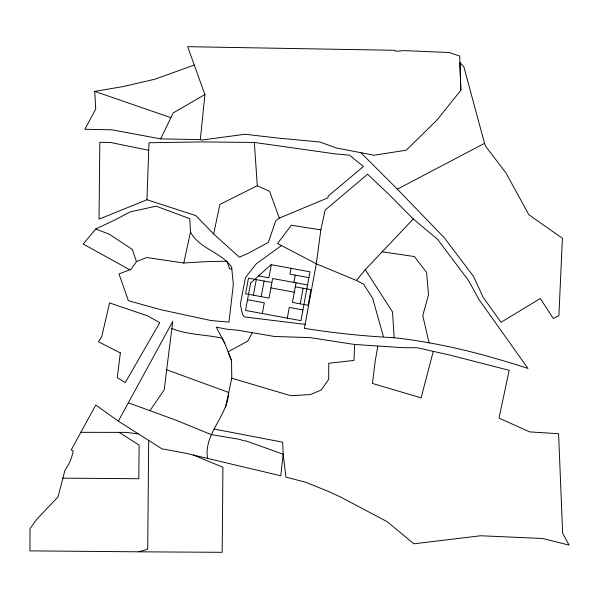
<?xml version="1.0" encoding="UTF-8"?>
<svg xmlns="http://www.w3.org/2000/svg" width="599" height="599" viewBox="0 0 599 599"><rect width="100%" height="100%" fill="white"/><g stroke="black" fill="none" stroke-linecap="round" stroke-linejoin="round"><path stroke-width="0.9" d="M207.516 458.332C203.675 433.519 227.508 416.417 228.713 392.472L166.657 369.77L172.782 321.341L118.332 421.157L161.88 448.793L185.75 453.241L280.781 475.786L283.17 454.184L282.683 442.182L214.33 429.079M148.679 440.415L147.713 549.208L138.609 551.814L29.95 550.87L30.01 528.625L36.696 519.311L58.043 496.923L64.864 470.529L68.863 463.933A47.486 47.486 0 0 0 72.988 451.856L73.16 450.807L71.206 449.954L95.773 405.014L118.332 421.157M146.95 199.752L148.994 142.749L200.665 141.926L254.35 142.442L335.335 153.891L349.479 155.163L363.421 166.492L328.23 196.023L327.923 197.857L279.321 218.111L275.772 220.739L268.315 242.49L247.672 253.557L239.353 257.203L213.641 233.969L195.851 215.618L146.95 199.752L99.037 219.159L99.823 142.277L110.605 142.502L148.724 150.297M354.601 344.477L353.972 360.441L328.761 363.279L328.709 379.317L321.146 390.054L310.387 394.576L290.747 395.699L231.776 378.224L231.536 360.576L228.107 351.808L247.761 341.086L252.344 332.707L274.417 336.466L310.035 337.611L354.601 344.477L402.798 347.66L417.136 347.749L450.298 355.177L509.195 370.332L498.997 418.109L529.673 431.894L558.582 433.713L562.648 533.215L569.05 545.097L542.552 538.494L480.817 535.753L413.849 543.802L387.149 521.669L340.659 497.08L328.424 491.427L305.52 482.18L285.925 477.126L283.17 454.184L245.897 440.924L242.992 440.692L240.139 439.471L211.162 434.597L175.642 420.041L128.456 402.842M200.321 139.604L204.91 94.53L187.652 46.685L395.145 50.309L395.744 51.259L403.906 50.623L449.04 52.502L459.725 56.051L460.826 90.277L437.075 119.935L406.227 150.229L373.926 155.223L336.339 147.946L319.716 141.985L277.277 138.01L245.096 134.243L201.998 140.024L200.321 139.604L160.629 138.871L112.02 129.826L84.871 129.264L95.72 109.078L94.732 91.362L123.012 86.593L154.819 79.225L194.233 65.059M166.657 369.77L164.276 389.732L150.102 410.45M320.832 229.896L316.294 263.8L304.397 328.342C334.197 333.134 364.065 336.129 394.149 337.739C439.808 342.725 484.359 354.204 527.959 368.445L479.11 299.687L468.388 280.317L437.51 239.241L413.28 218.979L388.676 194.188L367.651 174.234L325.122 210.084L320.832 229.896L291.361 225.217L277.577 243.531L316.294 263.8L356.427 280.459L363.63 284.24L372.653 298.28L383.435 336.66M377.857 346.14L375.094 361.759L372.473 383.442L421.119 397.863L433.219 351.463M253.399 295.217L256.275 279.598M261.201 296.655L264.084 281.036M262.325 313.532L264.301 302.809L247.522 299.717M271.332 264.683L268.906 277.824L258.558 275.922M291.039 268.315L289.961 274.17L308.897 277.666M287.31 318.136L289.287 307.414L302.944 309.938M293.892 282.436L295.24 275.143M296.048 282.833L292.432 302.413L308.051 305.288L310.933 289.676L295.314 286.794M300.241 303.85L303.124 288.239M190.497 232C199.445 248.974 221.293 251.969 231.678 267.296L233.333 284.518L228.983 322.127L210.796 320.51L160.517 309.631L128.381 300.713L119.029 273.953L131.121 269.28L136.43 261.591L146.688 257.525L183.788 263.013L190.497 232L189.786 218.702L156.167 206.168L130.08 211.926L115.959 219.421L95.698 228.998L83.201 244.033L129.803 269.79M213.641 233.969L219.885 204.409L257.278 185.735L269.632 191.388L279.321 218.111M225.456 407.597L231.776 378.224M160.629 138.871L173.163 112.941L204.91 94.53M356.427 280.459L365.285 269.647L413.28 218.979M281.448 245.553L256.132 263.934L245.47 277.607L240.289 304.359L242.595 314.557L244.317 316.923L305.131 324.366M460.826 90.277L459.912 62.453L463.948 67.073L484.524 143.348L397.377 189.164L360.89 152.7M183.788 263.013L204.454 261.741L226.916 261.157L229.612 268.854L231.828 268.854M80.843 432.328L126.464 432.388L138.489 433.953M138.609 551.814L222.184 552.315L222.933 467.272L193.267 455M62.723 478.137L138.811 478.728L139.103 445.064L119.036 432.328M381.892 251.76L414.381 256.559L426.6 272.425L428.517 294.835L422.774 315.553L429.071 342.995M252.344 332.707L238.32 330.251L226.841 329.21L216.239 327.106L224.767 343.264L231.536 360.576M307.549 284.952L272.62 278.513L269.011 298.092L245.59 293.772L248.465 278.161L271.894 282.481M270.898 287.879L294.319 292.2M94.732 91.362L170.91 117.696M95.698 228.998L109.347 234.239L132.401 249.506L136.43 261.591M171.868 328.552C187.794 334.931 205.509 334.467 222.087 338.18L224.767 343.264M397.377 189.164L444.376 237.84L473.539 276.476L483.086 297.179L501.011 322.307L540.313 298.497L553.296 318.481L558.882 315.778L562.394 238.275L528.827 214.689L506.035 173.089L485.662 146.321L484.524 143.348M365.285 269.647L392.502 311.937L394.149 337.739M254.35 142.442L257.278 185.735M120.354 352.916L117.269 377.677L125.311 382.559L159.783 322.636L147.399 315.793L109.572 302.907L101.763 336.653L98.513 341.797L120.354 352.916M250.592 283.095L245.545 310.439L300.968 320.652L309.975 271.804L271.092 264.638L250.592 283.095"/></g></svg>
